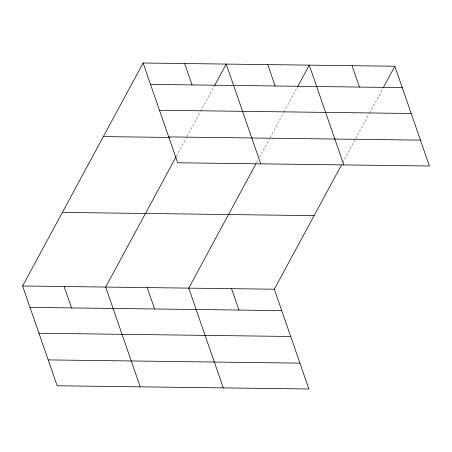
<?xml version="1.0" encoding="UTF-8"?>
<svg xmlns="http://www.w3.org/2000/svg" width="452" height="452" viewBox="0 0 452 452"><rect width="100%" height="100%" fill="white"/><g stroke="black" fill="none" stroke-linecap="round" stroke-linejoin="round"><path stroke-width="0.34" stroke-dasharray="2.26 1.69" d="M176.427 156.155L186.422 137.662M187.083 136.436L200.343 111.904M200.671 111.294L214.259 86.151M256.499 162.765L258.165 159.68M259.499 157.217L269.494 138.724M270.155 137.498L283.743 112.356M284.076 111.746L297.331 87.213M342.752 162.63L355.08 139.821M355.741 138.594L369.335 113.452M369.663 112.842L382.923 88.309"/><path stroke-width="0.68" d="M341.424 165.093L274.33 289.223L308.88 388.991L57.15 385.765L22.6 285.997L143.12 63.009L394.85 66.235L429.4 166.003L177.67 162.776L143.12 63.009M176.094 156.771L105.672 287.065L140.216 386.827M214.593 85.535L226.192 64.077L260.742 163.839M255.832 163.997L188.744 288.127L223.288 387.895M297.665 86.603L309.264 65.139L343.814 164.907M383.251 87.699L394.85 66.235M150.527 84.394L402.257 87.62M159.483 110.26L411.213 113.486M168.715 136.911L420.445 140.137M103.35 136.594L169.523 137.442M62.37 212.412L314.106 215.638M22.6 285.997L274.33 289.223M30.007 307.383L281.737 310.609M38.962 333.248L290.692 336.474M48.189 359.899L299.919 363.125M352.057 65.687L359.464 87.072M267.731 64.608L275.132 85.993M184.659 63.54L192.06 84.925M231.537 288.675L238.944 310.061M147.205 287.596L154.612 308.982M64.133 286.528L71.54 307.919"/></g></svg>
